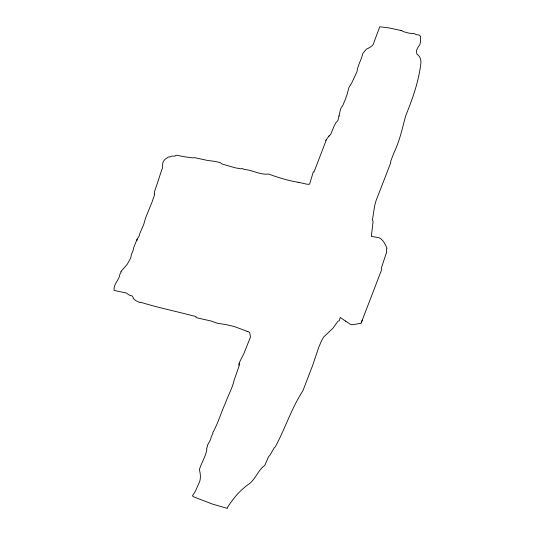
<?xml version="1.0" encoding="UTF-8"?>
<svg xmlns="http://www.w3.org/2000/svg" width="535" height="535" viewBox="0 0 535 535"><rect width="100%" height="100%" fill="white"/><g stroke="black" fill="none" stroke-linecap="round" stroke-linejoin="round"><path stroke-width="0.8" d="M329.099 135.743L326.45 139.602L314.038 171.922L313.329 171.755L309.705 183.873L309.136 184.287L307.05 184.214L298.751 182.368C288.485 180.716 278.387 177.68 268.677 174.029C260.993 175.045 253.944 170.912 246.615 169.742L243.759 169.341L242.576 168.451L240.991 168.866L234.965 167.749L221.931 163.957L220.427 162.66L214.95 161.376L207.921 160.52L194.365 157.638L192.901 157.912L185.892 156.982L175.955 155.15C175.6 157.263 171.053 155.056 170.237 156.942L168.492 156.929L166.539 158.306C164.105 159.443 162.172 162.854 162.62 165.248L162.633 167.729L161.717 169.949C159.263 177.386 156.882 184.976 154.294 192.212L154.648 193.376L154.247 193.971L154.715 194.325L152.147 201.769L145.654 217.745L143.708 224.493L139.775 233.601L139.434 235.5L137.127 239.145L133.817 247.33L132.961 250.915L131.376 254.499L130.747 257.937L127.143 264.457L120.796 271.686L121.238 271.834L119.873 274.315C119.305 280.039 113.099 284.373 114.142 290.431L126.28 292.993L129.45 295.18L132.172 295.975L133.222 297.534L133.195 298.336L135.542 300.483L139.923 302.609L140.23 302.135C157.517 307.518 175.192 311.123 192.567 315.724L196.024 316.493L196.011 317.636L210.917 320.967L217.384 323.267L226.305 324.638L234.383 326.564L248.956 331.988L249.791 332.997L250.467 337.103L244.034 353.214L239.834 361.633L239.051 364.054L239.031 366.147L234.203 379.937C232.424 388.223 227.843 395.974 225.121 403.818C220.768 413.201 218.019 423.519 212.743 432.654L212.93 433.343L211.151 437.068L210.73 439.222L207.774 444.806L207.185 445.06L207.54 446.317L206.517 448.464L206.918 448.912C205.895 456.275 201.521 462.601 199.348 469.69C200.558 473.689 201.267 480.015 198.465 484.188L195.482 491.023L192.446 495.891L193.583 496.814L212.101 503.97L226.439 508.143L227.696 508.25L227.449 507.434C233.347 498.266 240.429 489.679 249.564 483.593C255.971 478.343 258.325 469.817 264.812 465.363L268.516 456.743L270.001 455.151L274.101 448.002L275.431 446.645C285.242 428.294 291.548 408.165 302.95 390.657L312.808 364.977L318.633 347.616L321.716 340.253L323.775 336.936L333.051 328.082L337.852 321.328L339.27 320.766L340.24 317.489L350.184 324.217L353.013 324.725L360.008 323.374L360.964 323.608L362.282 320.097M328.918 136.251L330.59 134.666L334.087 126.099L335.826 122.876L337.879 120.609L340.641 108.745L343.075 104.827L346.172 97.397L346.018 96.688L346.74 95.584L348.974 87.466L351.729 82.945L356.985 71.697C357.775 65.196 361.386 59.699 362.87 53.46L366.281 49.213C369.056 47.956 374.125 45.495 373.998 42.191L379.776 26.75L389.192 27.947L401.979 30.742L403.096 31.572L409.221 33.197L414.378 33.638L416.17 34.655L418.905 34.969L420.624 36.373L420.383 42.339L419.788 44.833C417.708 47.287 415.421 50.792 416.912 54.048C420.256 56.041 421.433 60.595 420.757 64.213C418.537 82.069 412.411 99.189 405.744 115.654C402.287 128.246 399.759 140.845 393.967 152.709L390.71 161.229L390.724 162.767L377.081 198.064C373.965 204.985 374.005 212.616 372.293 219.905L373.116 221.356L371.35 236.376L379.021 237.707C383.488 239.887 385.08 244.261 387.059 248.293L386.477 248.688L386.671 252.025L381.542 267.453L381.729 269.439L361.426 322.317M136.987 240.65L137.127 239.145M339.103 116.108L339.23 115.747M239.272 363.252L239.051 364.054M325.554 140.317L326.45 139.602M401.424 30.622L401.056 30.542M298.751 182.368L298.189 182.295M246.983 331.58L247.792 331.673M345.777 321.381L345.369 321.147M239.025 364.763L239.165 365.271"/></g></svg>
